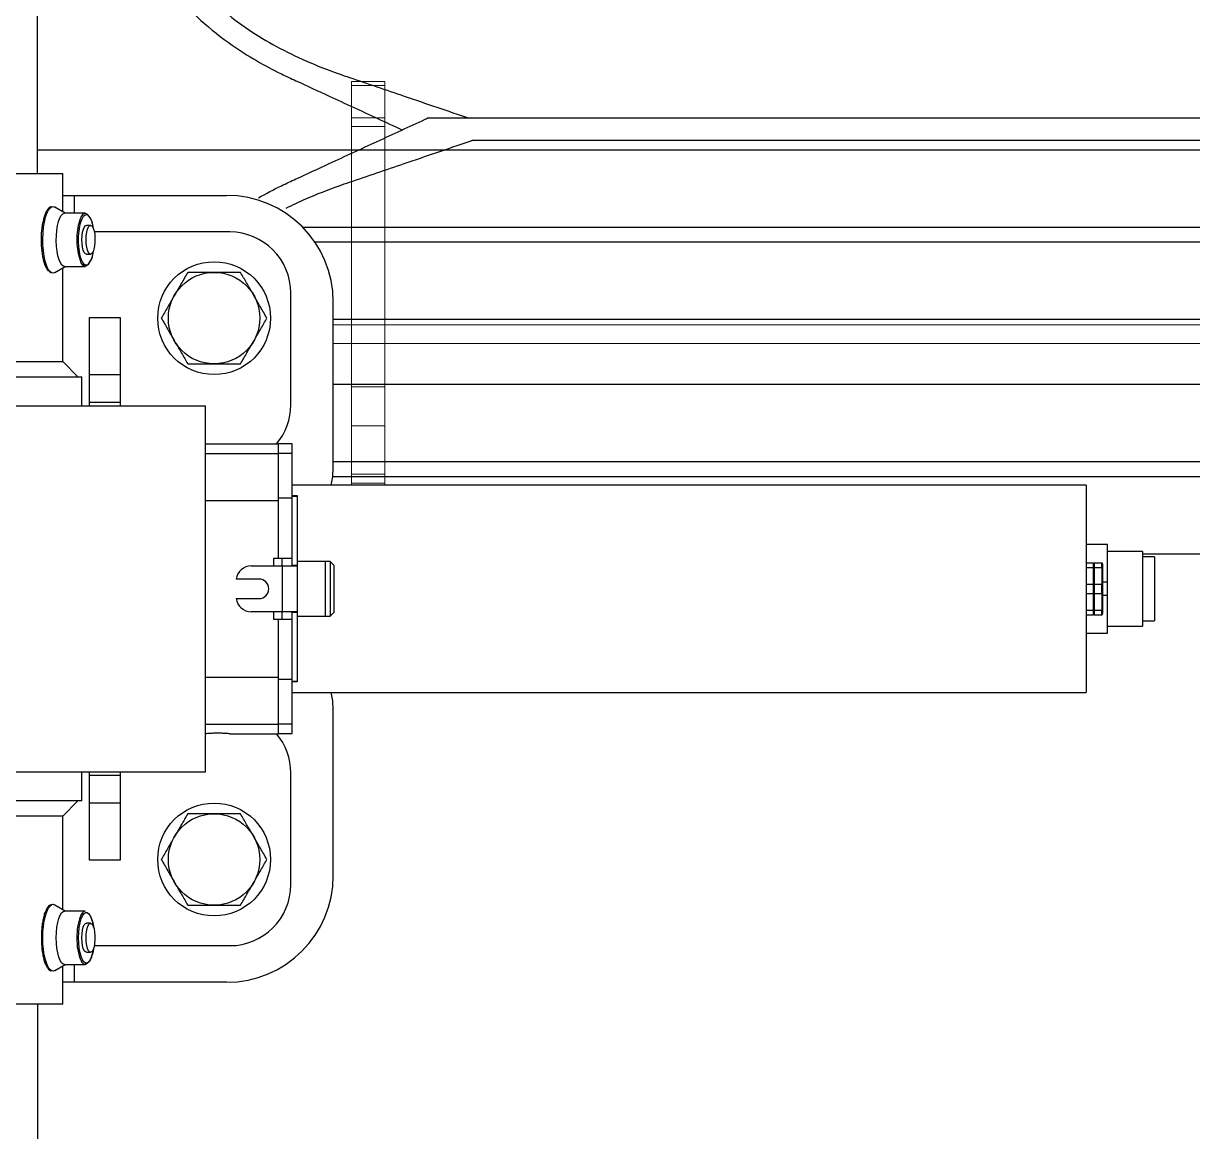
# Model space of a CAD drawing. Header units: feet. Extents: x -21 to 5170, y -254 to 1413.
# Drawn here: x 739.04 to 756.59, y 68.92 to 85.56 of the extents above; entities that cross this region are included whole.
import ezdxf
from ezdxf.lldxf.tags import DXFTag

# ---------------------------------------------------------------- set-up
doc = ezdxf.new("R2010")
doc.units = ezdxf.units.FT
doc.header["$MEASUREMENT"] = 0
for name, color, linetype in [('DC FEEEDERS', 1, 'Continuous'), ('E-ARRY-TABL', 9, 'Continuous'), ('PV-AG-DC1', 142, 'DC1'), ('WIRE MANAGEMENT', 4, 'Continuous')]:
    doc.layers.add(name, color=color, linetype=linetype)
doc.styles.add('NEI-A', font='arial.ttf')
tags = doc.linetypes.add('DC1', pattern='A,0.176989,-0.035266,["DC1",NEI-A,S=0.1,R=0,X=0,Y=-0.05],-0.314734,0.176989', length=0.703978).pattern_tags.tags
tags[6] = DXFTag(74, 10)

msp = doc.modelspace()

# ---------------------------------------------------------------- linework, layer by layer
at = {"layer": 'DC FEEEDERS'}
for points in [[(739.25065, 83.65906), (973.16231, 83.65906)], [(743.22695, 82.49906), (969.05095, 82.49906)], [(743.40979, 82.27712), (968.86811, 82.27712)], [(743.68895, 81.11712), (968.58895, 81.11712)], [(743.68895, 80.13972), (968.58895, 80.13972)], [(743.68895, 78.97972), (968.58895, 78.97972)], [(743.68895, 78.75778), (968.59628, 78.75778)], [(755.83908, 77.59778), (969.94141, 77.59778)]]:
    msp.add_lwpolyline(points, dxfattribs=at)
at = {"layer": 'E-ARRY-TABL'}
for p, q in [((739.25065, 83.3041), (739.25065, 101.61622)), ((732.65074, 83.3041), (739.62716, 83.3041)), ((739.62716, 82.72979), (739.62716, 83.3041)), ((739.62716, 82.97565), (742.08676, 82.97565)), ((739.79791, 82.97565), (739.79791, 82.70727)), ((739.66462, 82.70727), (739.5104, 82.79999)), ((739.96442, 82.70727), (739.65327, 82.70727)), ((740.04463, 82.52588), (739.9817, 82.52588)), ((740.08723, 82.4766), (740.08109, 82.51205)), ((742.13574, 82.42633), (740.10109, 82.42633)), ((739.9817, 82.09102), (740.04463, 82.09102)), ((739.5104, 81.81691), (739.66462, 81.90963)), ((739.62716, 80.48195), (739.62716, 81.88711)), ((739.65327, 81.90963), (739.96442, 81.90963)), ((743.05128, 79.83243), (743.05128, 81.51079)), ((743.68895, 78.88713), (743.68895, 81.37345)), ((740.03, 79.81704), (740.03, 81.14476)), ((740.03, 81.14476), (740.48777, 81.14476)), ((740.48777, 81.14476), (740.48777, 79.81704)), ((732.65074, 80.48195), (739.62716, 80.48195)), ((739.85604, 80.25306), (739.62716, 80.48195)), ((732.36235, 80.25306), (739.91555, 80.25306)), ((739.91555, 79.81704), (739.91555, 80.25306)), ((740.48777, 80.28443), (740.03, 80.28443)), ((730.50838, 79.81704), (741.76952, 79.81704)), ((740.03, 79.87225), (740.48777, 79.87225)), ((741.76952, 74.3238), (741.76952, 79.81704)), ((741.76952, 79.24602), (742.86817, 79.24602)), ((742.86817, 77.53185), (742.86817, 79.24602)), ((743.07417, 79.24441), (742.86817, 79.24441)), ((743.07417, 77.41374), (743.07417, 79.24441)), ((741.76952, 79.1016), (742.86817, 79.1016)), ((743.07417, 79.09999), (742.86817, 79.09999)), ((754.99221, 78.62569), (743.07417, 78.62569)), ((754.99221, 78.62569), (754.99221, 75.51514)), ((741.76952, 78.39795), (742.86817, 78.39795)), ((743.07417, 78.43351), (742.86817, 78.43351)), ((743.07417, 78.4689), (743.14741, 78.4689)), ((743.14741, 78.45554), (743.07417, 78.45554)), ((743.14741, 78.4689), (743.14741, 75.67193)), ((755.31265, 77.73418), (754.99221, 77.73418)), ((755.31265, 76.40665), (755.31265, 77.73418)), ((755.83908, 77.63118), (755.31265, 77.63118)), ((755.83908, 77.63118), (755.83908, 76.50965)), ((742.79584, 77.41374), (742.79584, 77.53185)), ((742.79584, 77.53185), (743.07417, 77.53185)), ((742.91486, 77.53185), (742.91486, 77.41374)), ((743.07417, 77.42711), (743.14741, 77.42711)), ((743.6418, 77.48241), (743.14741, 77.48241)), ((743.56898, 77.48199), (743.56856, 77.48241)), ((743.56856, 77.48241), (743.56856, 76.65842)), ((743.69673, 77.42748), (743.6418, 77.48241)), ((743.6418, 77.48241), (743.6418, 76.65842)), ((743.69673, 77.42748), (743.69673, 76.71335)), ((754.99221, 77.45952), (755.10208, 77.45952)), ((755.10208, 76.68131), (755.10208, 77.45952)), ((755.11352, 77.45105), (755.10208, 77.45105)), ((755.11352, 77.45952), (755.11352, 76.68131)), ((755.11352, 77.45952), (755.23187, 77.45952)), ((755.24627, 77.42816), (755.23843, 77.45952)), ((755.24627, 76.71267), (755.24627, 77.42816)), ((756.02219, 77.55107), (755.83908, 77.55107)), ((756.02219, 77.55107), (756.02219, 76.58976)), ((742.4585, 77.41374), (743.14741, 77.41374)), ((742.92768, 76.72709), (742.92768, 77.41374)), ((754.99221, 77.39085), (755.10208, 77.39085)), ((755.11352, 77.39085), (755.23187, 77.39085)), ((755.23187, 77.13908), (755.23187, 77.39085)), ((742.5752, 77.2169), (742.23187, 77.2169)), ((754.99221, 77.13908), (755.10208, 77.13908)), ((755.11352, 77.13908), (755.23187, 77.13908)), ((755.31265, 77.17157), (755.24627, 77.17157)), ((742.23187, 76.92393), (742.5752, 76.92393)), ((754.99221, 77.00175), (755.10208, 77.00175)), ((755.11352, 77.00175), (755.23187, 77.00175)), ((755.23187, 76.74998), (755.23187, 77.00175)), ((755.31265, 76.96926), (755.24627, 76.96926)), ((743.14741, 76.72709), (742.4585, 76.72709)), ((742.79584, 76.60898), (742.79584, 76.72709)), ((742.91486, 76.72709), (742.91486, 76.60898)), ((743.07417, 74.89642), (743.07417, 76.72709)), ((754.99221, 76.74998), (755.10208, 76.74998)), ((755.11352, 76.74998), (755.23187, 76.74998)), ((743.07417, 76.60898), (742.79584, 76.60898)), ((742.86817, 74.89481), (742.86817, 76.60898)), ((743.14741, 76.71372), (743.07417, 76.71372)), ((743.14741, 76.65842), (743.6418, 76.65842)), ((743.56856, 76.65842), (743.56898, 76.65884)), ((743.6418, 76.65842), (743.69673, 76.71335)), ((754.99221, 76.68131), (755.10208, 76.68131)), ((755.10208, 76.68978), (755.11352, 76.68978)), ((755.11352, 76.68131), (755.23187, 76.68131)), ((755.23843, 76.68131), (755.24627, 76.71267)), ((755.83908, 76.58976), (756.02219, 76.58976)), ((754.99221, 76.40665), (755.31265, 76.40665)), ((755.31265, 76.50965), (755.83908, 76.50965)), ((741.76952, 75.74288), (742.86817, 75.74288)), ((743.07417, 75.70732), (742.86817, 75.70732)), ((743.07417, 75.68529), (743.14741, 75.68529)), ((743.14741, 75.67193), (743.07417, 75.67193)), ((743.07417, 75.51514), (754.99221, 75.51514)), ((743.68895, 72.76738), (743.68895, 75.2537)), ((741.76952, 75.03923), (742.86817, 75.03923)), ((743.07417, 75.04084), (742.86817, 75.04084)), ((742.13574, 74.89481), (742.86817, 74.89481)), ((742.86817, 74.89642), (743.07417, 74.89642)), ((730.50838, 74.3238), (741.76952, 74.3238)), ((739.91555, 73.88777), (739.91555, 74.3238)), ((740.03, 72.99607), (740.03, 74.3238)), ((740.48777, 74.26858), (740.03, 74.26858)), ((740.48777, 74.3238), (740.48777, 72.99607)), ((743.05128, 72.63005), (743.05128, 74.3084)), ((739.91555, 73.88777), (732.36235, 73.88777)), ((739.62716, 73.65888), (739.85604, 73.88777)), ((740.03, 73.8564), (740.48777, 73.8564)), ((739.62716, 73.65888), (732.65074, 73.65888)), ((739.62716, 72.25372), (739.62716, 73.65888)), ((740.48777, 72.99607), (740.03, 72.99607)), ((739.66462, 72.2312), (739.5104, 72.32392)), ((739.96442, 72.2312), (739.65327, 72.2312)), ((740.04463, 72.04981), (739.9817, 72.04981)), ((740.10109, 71.71451), (742.13574, 71.71451)), ((739.9817, 71.61495), (740.04463, 71.61495)), ((739.5104, 71.34084), (739.66462, 71.43356)), ((739.62716, 70.83673), (739.62716, 71.41104)), ((739.65327, 71.43356), (739.96442, 71.43356)), ((739.79791, 71.43356), (739.79791, 71.16518)), ((742.08676, 71.16518), (739.62716, 71.16518)), ((739.62716, 70.83673), (732.65074, 70.83673)), ((739.25065, 70.83673), (739.25065, 56.42221))]:
    msp.add_line(p, q, dxfattribs=at)
for points in [[(739.35164, 82.57586), (739.3685, 82.64699), (739.389, 82.70724), (739.4125, 82.75467), (739.43824, 82.78776), (739.4654, 82.80544), (739.46656, 82.80584)], [(739.46656, 82.80584), (739.49309, 82.80715), (739.5104, 82.79999)], [(739.54914, 82.52177), (739.56454, 82.58523), (739.58357, 82.63737), (739.60546, 82.67604), (739.62931, 82.69966), (739.65327, 82.70727)], [(739.90235, 82.65298), (739.91661, 82.67604), (739.94046, 82.69966), (739.96528, 82.70726), (739.99007, 82.69853), (740.01219, 82.67609)], [(739.42318, 81.83645), (739.41406, 81.84416), (739.38842, 81.87726), (739.36509, 81.92505), (739.34488, 81.98589), (739.32846, 82.05771), (739.3164, 82.13807), (739.30911, 82.22424), (739.30684, 82.31327), (739.30966, 82.40214), (739.31748, 82.48782), (739.33003, 82.56739)], [(739.45846, 81.81443), (739.4575, 81.81492), (739.43066, 81.83711), (739.40548, 81.87446), (739.38277, 81.92575), (739.36325, 81.98934), (739.34755, 82.06318), (739.33618, 82.14491), (739.32951, 82.2319), (739.32774, 82.32135), (739.33093, 82.41038), (739.33899, 82.49614), (739.35164, 82.57586)], [(739.65327, 81.90963), (739.63995, 81.91197), (739.61556, 81.92876), (739.59271, 81.9611), (739.57234, 82.00766), (739.55529, 82.06654), (739.54225, 82.13532), (739.53375, 82.21118), (739.53015, 82.29103), (739.53158, 82.37159), (739.538, 82.44957), (739.54914, 82.52177)], [(739.88231, 82.51205), (739.89757, 82.57447), (739.9165, 82.62526), (739.93828, 82.66221), (739.96195, 82.6837), (739.98649, 82.68878), (740.00456, 82.68184)], [(739.92493, 82.42475), (739.93673, 82.47), (739.95187, 82.50327), (739.96922, 82.5221), (739.9817, 82.52588)], [(739.98786, 82.42475), (739.99966, 82.47), (740.0148, 82.50327), (740.03215, 82.5221), (740.05042, 82.52507), (740.06827, 82.51198), (740.08436, 82.4838), (740.09751, 82.44261), (740.10673, 82.39147), (740.11135, 82.33418), (740.11102, 82.27497), (740.10577, 82.21825), (740.09598, 82.16822), (740.08239, 82.12859), (740.06599, 82.1023), (740.04801, 82.09129), (740.02978, 82.0964), (740.01265, 82.11723), (739.9979, 82.15224), (739.98661, 82.19884), (739.97962, 82.25356), (739.97745, 82.31236), (739.98027, 82.37087), (739.98786, 82.42475)], [(739.96505, 81.93163), (739.95258, 81.93965), (739.92952, 81.96731), (739.90874, 82.00987), (739.89115, 82.06548), (739.87752, 82.13172), (739.86844, 82.20567), (739.86431, 82.28412), (739.86532, 82.36363), (739.8714, 82.44073), (739.88231, 82.51205)], [(739.9817, 82.09102), (739.96685, 82.0964), (739.94972, 82.11723), (739.93496, 82.15224), (739.92367, 82.19884), (739.91669, 82.25356), (739.91452, 82.31236), (739.91734, 82.37087), (739.92493, 82.42475)], [(739.5104, 81.81691), (739.48513, 81.80859), (739.45846, 81.81443)], [(740.01219, 81.94081), (740.00049, 81.9271), (739.97603, 81.91141), (739.9511, 81.91197), (739.92671, 81.92876), (739.90386, 81.9611), (739.89919, 81.97008)], [(739.99827, 81.93159), (739.97691, 81.92812), (739.96505, 81.93163)], [(743.65869, 78.62569), (743.68066, 78.74961), (743.68895, 78.88713)], [(743.68895, 75.2537), (743.68066, 75.39122), (743.65869, 75.51514)], [(739.32769, 71.83238), (739.33017, 71.92165), (739.33754, 72.00805), (739.34955, 72.0888), (739.36583, 72.16132), (739.38585, 72.22326), (739.40897, 72.27263), (739.43444, 72.30786), (739.45942, 72.32688)], [(739.53003, 71.83238), (739.53255, 71.91266), (739.54002, 71.98966), (739.55212, 72.06021), (739.56836, 72.12144), (739.58808, 72.17084), (739.61047, 72.20637), (739.63461, 72.2266), (739.65327, 72.2312)], [(739.86407, 71.83238), (739.86664, 71.91152), (739.87424, 71.98721), (739.88654, 72.05612), (739.90299, 72.11526), (739.92289, 72.16203), (739.94535, 72.1944), (739.96941, 72.21095), (739.994, 72.21095), (740.01805, 72.1944), (740.04051, 72.16203), (740.06041, 72.11526), (740.07686, 72.05612), (740.08723, 72.00053)], [(739.91451, 71.83238), (739.917, 71.89104), (739.92429, 71.94536), (739.93584, 71.99129), (739.95079, 72.02544), (739.96803, 72.04527), (739.9817, 72.04981)], [(739.97744, 71.83238), (739.97993, 71.89104), (739.98722, 71.94536), (739.99877, 71.99129), (740.01372, 72.02544), (740.03096, 72.04527), (740.04922, 72.04931), (740.06713, 72.03726), (740.08338, 72.01002), (740.09675, 71.9696), (740.10626, 71.91901), (740.1112, 71.86199), (740.1112, 71.80277), (740.10626, 71.74576), (740.09675, 71.69516), (740.08338, 71.65475), (740.06713, 71.6275), (740.04922, 71.61546), (740.03096, 71.6195), (740.01372, 71.63933), (739.99877, 71.67347), (739.98722, 71.71941), (739.97993, 71.77372), (739.97744, 71.83238)], [(739.46836, 71.33444), (739.46144, 71.33696), (739.43444, 71.3569), (739.40897, 71.39213), (739.38585, 71.44151), (739.36583, 71.50345), (739.34955, 71.57596), (739.33754, 71.65671), (739.33017, 71.74311), (739.32769, 71.83238)], [(739.65327, 71.43356), (739.63461, 71.43816), (739.61047, 71.45839), (739.58808, 71.49393), (739.56836, 71.54332), (739.55212, 71.60455), (739.54002, 71.67511), (739.53255, 71.7521), (739.53003, 71.83238)], [(740.08723, 71.66423), (740.07686, 71.60864), (740.06041, 71.5495), (740.04051, 71.50273), (740.01805, 71.47036), (739.994, 71.45382), (739.96941, 71.45382), (739.94535, 71.47036), (739.92289, 71.50273), (739.90299, 71.5495), (739.88654, 71.60864), (739.87424, 71.67756), (739.86664, 71.75324), (739.86407, 71.83238)], [(739.9817, 71.61495), (739.96803, 71.6195), (739.95079, 71.63933), (739.93584, 71.67347), (739.92429, 71.71941), (739.917, 71.77372), (739.91451, 71.83238)], [(740.01219, 71.46474), (739.99531, 71.44629), (739.97066, 71.43408), (739.94576, 71.43816), (739.92162, 71.45839), (739.90869, 71.47668)], [(739.5104, 71.34084), (739.48911, 71.33294), (739.46836, 71.33444)]]:
    msp.add_lwpolyline(points, dxfattribs=at)
for centre, radius in [((741.90022, 81.13312), 0.84687), ((741.90022, 81.13312), 0.68666), ((741.90022, 73.00771), 0.84687), ((741.90022, 73.00771), 0.68666)]:
    msp.add_circle(centre, radius, dxfattribs=at)
for centre, radius, start, end in [((742.08676, 81.37345), 1.6022, 0, 90), ((740.84526, 82.314), 1.00664, 168.088663, 199.977193), ((740.31727, 82.44765), 0.46295, 153.670988, 170.787353), ((739.7559, 82.46242), 0.33163, 2.451754, 41.426739), ((742.13574, 81.51079), 0.91554, 0, 90), ((739.79995, 82.13944), 0.28728, 313.656645, 0.17129), ((739.68595, 82.1776), 0.40301, 323.960686, 354.688296), ((742.13574, 79.83243), 0.91554, 320.170377, 0), ((742.4585, 77.18486), 0.22889, 90, 171.952154), ((742.5752, 77.07042), 0.14649, 270, 90), ((742.4585, 76.95597), 0.22889, 188.047846, 270), ((742.13574, 74.3084), 0.91554, 0, 39.829623), ((742.08676, 72.76738), 1.6022, 270, 0), ((742.13574, 72.63005), 0.91554, 270, 0), ((739.4823, 72.28043), 0.05178, 57.137737, 116.224278), ((740.68805, 71.86392), 0.84746, 159.702583, 182.13268), ((739.99545, 72.12982), 0.10602, 107.018206, 164.644955), ((740.57665, 71.7877), 0.73682, 176.523581, 204.968445)]:
    msp.add_arc(centre, radius, start, end, dxfattribs=at)
for points, knots in [([(739.45328, 82.8057), (739.44806, 82.80428), (739.43276, 82.80012), (739.41047, 82.77904), (739.38558, 82.74432), (739.36294, 82.69513), (739.34375, 82.63696), (739.33405, 82.59205), (739.32948, 82.57088)], [0, 0, 0, 0, 0.08699804, 0.25555858, 0.4411614, 0.63549063, 0.82820608, 1, 1, 1, 1]), ([(740.08164, 82.51554), (740.07933, 82.5265), (740.0726, 82.55853), (740.05948, 82.6037), (740.04663, 82.63051), (740.04063, 82.64303)], [0, 0, 0, 0, 0.21734287, 0.63480062, 1, 1, 1, 1]), ([(739.435, 81.81959), (739.43739, 81.81725), (739.44055, 81.81416), (739.44435, 81.81334), (739.44528, 81.81314)], [0, 0, 0, 0, 0.75491525, 1, 1, 1, 1]), ([(741.50377, 81.81978), (741.47158, 81.76402), (741.40661, 81.65148), (741.33944, 81.53515), (741.30555, 81.47645)], [0, 0, 0, 0, 0.49545796, 1, 1, 1, 1]), ([(741.90022, 81.81978), (741.86811, 81.81978), (741.78528, 81.81978), (741.65203, 81.81978), (741.55338, 81.81978), (741.50377, 81.81978)], [0, 0, 0, 0, 0.23935703, 0.61757863, 1, 1, 1, 1]), ([(742.29666, 81.81978), (742.26813, 81.81978), (742.18953, 81.81978), (742.05742, 81.81978), (741.95284, 81.81978), (741.90022, 81.81978)], [0, 0, 0, 0, 0.22054197, 0.60774305, 1, 1, 1, 1]), ([(742.49488, 81.47645), (742.49018, 81.48459), (742.4546, 81.54622), (742.38751, 81.66242), (742.32712, 81.76701), (742.29666, 81.81978)], [0, 0, 0, 0, 0.07010368, 0.53079148, 1, 1, 1, 1]), ([(741.30555, 81.47645), (741.30086, 81.46831), (741.26527, 81.40668), (741.19819, 81.29049), (741.1378, 81.1859), (741.10733, 81.13312)], [0, 0, 0, 0, 0.07010368, 0.53079148, 1, 1, 1, 1]), ([(742.6931, 81.13312), (742.6609, 81.18888), (742.59593, 81.30142), (742.52876, 81.41776), (742.49488, 81.47645)], [0, 0, 0, 0, 0.49545796, 1, 1, 1, 1]), ([(741.10733, 81.13312), (741.13953, 81.07737), (741.2045, 80.96483), (741.27167, 80.84849), (741.30555, 80.7898)], [0, 0, 0, 0, 0.49545796, 1, 1, 1, 1]), ([(742.49488, 80.7898), (742.49958, 80.79794), (742.53516, 80.85957), (742.60224, 80.97576), (742.66263, 81.08035), (742.6931, 81.13312)], [0, 0, 0, 0, 0.07010368, 0.53079148, 1, 1, 1, 1]), ([(741.30555, 80.7898), (741.31025, 80.78166), (741.34584, 80.72003), (741.41292, 80.60383), (741.47331, 80.49924), (741.50377, 80.44647)], [0, 0, 0, 0, 0.07010368, 0.53079148, 1, 1, 1, 1]), ([(742.29666, 80.44647), (742.32885, 80.50223), (742.39382, 80.61477), (742.46099, 80.7311), (742.49488, 80.7898)], [0, 0, 0, 0, 0.49545796, 1, 1, 1, 1]), ([(741.50377, 80.44647), (741.55287, 80.44647), (741.65152, 80.44647), (741.78476, 80.44647), (741.86811, 80.44647), (741.90022, 80.44647)], [0, 0, 0, 0, 0.37855597, 0.76064256, 1, 1, 1, 1]), ([(741.90022, 80.44647), (741.95212, 80.44647), (742.0567, 80.44647), (742.18884, 80.44647), (742.26813, 80.44647), (742.29666, 80.44647)], [0, 0, 0, 0, 0.38687002, 0.77945855, 1, 1, 1, 1]), ([(755.23187, 77.39085), (755.23077, 77.40331), (755.22858, 77.42823), (755.22854, 77.45192), (755.23021, 77.45922), (755.23168, 77.45949), (755.23187, 77.45952)], [0, 0, 0, 0, 0.31804449, 0.63621367, 0.95343925, 1, 1, 1, 1]), ([(755.23187, 77.00175), (755.23077, 77.01568), (755.22858, 77.04355), (755.22854, 77.09037), (755.23021, 77.12201), (755.23168, 77.13714), (755.23187, 77.13908)], [0, 0, 0, 0, 0.31804448, 0.63621367, 0.95343925, 1, 1, 1, 1]), ([(755.23187, 76.68131), (755.23077, 76.68278), (755.22858, 76.68573), (755.22854, 76.70886), (755.23021, 76.73321), (755.23168, 76.74807), (755.23187, 76.74998)], [0, 0, 0, 0, 0.31805425, 0.63622342, 0.95344903, 1, 1, 1, 1]), ([(742.13574, 74.89481), (742.13372, 74.89499), (742.12969, 74.89535), (742.09825, 74.8978), (742.05189, 74.90052), (741.99389, 74.90248), (741.93139, 74.90278), (741.87136, 74.9013), (741.8204, 74.89869), (741.78443, 74.89609), (741.77065, 74.89491), (741.76974, 74.89483), (741.76952, 74.89481)], [0, 0, 0, 0, 0.10711423, 0.21421929, 0.32156243, 0.42906278, 0.53630181, 0.64326721, 0.75037268, 0.85781333, 0.96526378, 1, 1, 1, 1]), ([(741.50377, 73.69436), (741.47158, 73.6386), (741.40661, 73.52607), (741.33944, 73.40973), (741.30555, 73.35103)], [0, 0, 0, 0, 0.49545796, 1, 1, 1, 1]), ([(741.90022, 73.69436), (741.86811, 73.69436), (741.78528, 73.69436), (741.65203, 73.69436), (741.55338, 73.69436), (741.50377, 73.69436)], [0, 0, 0, 0, 0.23935703, 0.61757863, 1, 1, 1, 1]), ([(742.29666, 73.69436), (742.26813, 73.69436), (742.18953, 73.69436), (742.05742, 73.69436), (741.95284, 73.69436), (741.90022, 73.69436)], [0, 0, 0, 0, 0.22054197, 0.60774305, 1, 1, 1, 1]), ([(742.49488, 73.35103), (742.49018, 73.35917), (742.4546, 73.4208), (742.38751, 73.537), (742.32712, 73.64159), (742.29666, 73.69436)], [0, 0, 0, 0, 0.07010368, 0.53079148, 1, 1, 1, 1]), ([(741.30555, 73.35103), (741.30086, 73.34289), (741.26527, 73.28127), (741.19819, 73.16507), (741.1378, 73.06048), (741.10733, 73.00771)], [0, 0, 0, 0, 0.07010368, 0.53079148, 1, 1, 1, 1]), ([(742.6931, 73.00771), (742.6609, 73.06346), (742.59593, 73.176), (742.52876, 73.29234), (742.49488, 73.35103)], [0, 0, 0, 0, 0.49545796, 1, 1, 1, 1]), ([(741.10733, 73.00771), (741.13953, 72.95195), (741.2045, 72.83941), (741.27167, 72.72307), (741.30555, 72.66438)], [0, 0, 0, 0, 0.49545796, 1, 1, 1, 1]), ([(742.49488, 72.66438), (742.49958, 72.67252), (742.53516, 72.73415), (742.60224, 72.85034), (742.66263, 72.95493), (742.6931, 73.00771)], [0, 0, 0, 0, 0.07010368, 0.53079148, 1, 1, 1, 1]), ([(741.30555, 72.66438), (741.31025, 72.65624), (741.34584, 72.59461), (741.41292, 72.47841), (741.47331, 72.37382), (741.50377, 72.32105)], [0, 0, 0, 0, 0.07010368, 0.53079148, 1, 1, 1, 1]), ([(742.29666, 72.32105), (742.32885, 72.37681), (742.39382, 72.48935), (742.46099, 72.60568), (742.49488, 72.66438)], [0, 0, 0, 0, 0.49545796, 1, 1, 1, 1]), ([(739.44424, 72.32614), (739.43863, 72.32362), (739.42301, 72.31659), (739.40089, 72.29119), (739.37667, 72.25121), (739.35505, 72.19742), (739.33681, 72.13314), (739.32247, 72.06048), (739.31238, 71.98151), (739.30683, 71.90452), (739.30621, 71.85433), (739.30595, 71.83238)], [0, 0, 0, 0, 0.06232637, 0.17374756, 0.29558064, 0.41951373, 0.54218422, 0.66393121, 0.78514755, 0.90607731, 1, 1, 1, 1]), ([(741.50377, 72.32105), (741.55287, 72.32105), (741.65152, 72.32105), (741.78476, 72.32105), (741.86811, 72.32105), (741.90022, 72.32105)], [0, 0, 0, 0, 0.37855597, 0.76064256, 1, 1, 1, 1]), ([(741.90022, 72.32105), (741.95212, 72.32105), (742.0567, 72.32105), (742.18884, 72.32105), (742.26813, 72.32105), (742.29666, 72.32105)], [0, 0, 0, 0, 0.38687002, 0.77945855, 1, 1, 1, 1]), ([(740.08874, 71.99402), (740.08788, 72.00114), (740.08417, 72.03179), (740.07321, 72.07926), (740.06031, 72.1253), (740.05051, 72.14532), (740.04762, 72.15121)], [0, 0, 0, 0, 0.11091394, 0.47762381, 0.84625567, 1, 1, 1, 1]), ([(739.30595, 71.83238), (739.30607, 71.8176), (739.30643, 71.77463), (739.31048, 71.70417), (739.31945, 71.62414), (739.33266, 71.55002), (739.34974, 71.48384), (739.3704, 71.42746), (739.3944, 71.38176), (739.42082, 71.35145), (739.44182, 71.33519), (739.4537, 71.33385), (739.45534, 71.33367)], [0, 0, 0, 0, 0.0607798, 0.17663391, 0.29266556, 0.408884, 0.52544809, 0.64261395, 0.76081386, 0.88064504, 0.9835294, 1, 1, 1, 1]), ([(740.03236, 71.48406), (740.03745, 71.49237), (740.05018, 71.51314), (740.06637, 71.55987), (740.08025, 71.61296), (740.08588, 71.65143), (740.08812, 71.66673)], [0, 0, 0, 0, 0.2017141, 0.50433693, 0.80285745, 1, 1, 1, 1])]:
    msp.add_open_spline(points, degree=3, knots=knots, dxfattribs=at)
at = {"layer": 'PV-AG-DC1', "flags": 128}
for points in [[(967.31217, 84.13338), (745.10078, 84.13338)], [(966.63602, 83.80092), (745.77693, 83.80092)]]:
    msp.add_lwpolyline(points, dxfattribs=at)
at = {"layer": 'PV-AG-DC1'}
for points, knots in [([(739.25065, 93.91689), (739.35146, 92.9537), (739.48641, 91.97009), (739.78807, 90.35277), (739.92152, 89.73445), (740.30566, 88.4111), (740.57247, 87.71104), (741.1478, 86.72882), (741.38541, 86.39944), (741.89015, 85.86397), (742.1453, 85.64718), (742.68985, 85.27994), (742.97873, 85.12648), (743.4417, 84.92351), (743.60929, 84.85809), (743.77929, 84.79831), (743.82982, 84.78054), (743.88056, 84.76326), (743.93129, 84.74599), (744.20562, 84.65261), (744.47994, 84.55923), (744.75426, 84.46584), (745.07981, 84.35502), (745.40535, 84.2442), (745.7309, 84.13338)], [5.15457521, 5.15457521, 5.15457521, 5.15457521, 7.98993795, 7.98993795, 9.67658056, 9.67658056, 11.68586125, 11.68586125, 12.79963808, 12.79963808, 13.7036105, 13.7036105, 14.60758292, 14.60758292, 15.10582563, 15.10582563, 15.10582563, 15.25390059, 15.25390059, 15.25390059, 16.0544781, 16.0544781, 16.0544781, 17.00455102, 17.00455102, 17.00455102, 17.00455102]), ([(739.25065, 91.44593), (739.28151, 91.26407), (739.31401, 91.08124), (739.4584, 90.30685), (739.58905, 89.69762), (739.95765, 88.40642), (740.20734, 87.72543), (740.75788, 86.71763), (740.99773, 86.35803), (741.54275, 85.73051), (741.84399, 85.45758), (742.40929, 85.06337), (742.65728, 84.92169), (742.9114, 84.79831), (742.98344, 84.76333), (743.05597, 84.72982), (743.12851, 84.69631), (743.29482, 84.61949), (743.46112, 84.54267), (743.62743, 84.46584), (743.86734, 84.35502), (744.10724, 84.2442), (744.34715, 84.13338), (744.47275, 84.07536), (744.59836, 84.01734), (744.72396, 83.95931)], [7.47877278, 7.47877278, 7.47877278, 7.47877278, 7.9877747, 7.9877747, 9.62277321, 9.62277321, 11.50333496, 11.50333496, 12.62233368, 12.62233368, 13.6409475, 13.6409475, 14.3830075, 14.3830075, 14.3830075, 14.59337778, 14.59337778, 14.59337778, 15.07571963, 15.07571963, 15.07571963, 15.77151121, 15.77151121, 15.77151121, 16.13580442, 16.13580442, 16.13580442, 16.13580442]), ([(742.56576, 82.9383), (742.67945, 83.00322), (742.79478, 83.0637), (742.9114, 83.12032), (742.98344, 83.1553), (743.05597, 83.18881), (743.12851, 83.22231), (743.29482, 83.29914), (743.46112, 83.37596), (743.62743, 83.45279), (743.86734, 83.56361), (744.10724, 83.67443), (744.34715, 83.78525), (744.58705, 83.89607), (744.82695, 84.00689), (745.06686, 84.11771), (745.07817, 84.12293), (745.08947, 84.12816), (745.10078, 84.13338)], [14.04246119, 14.04246119, 14.04246119, 14.04246119, 14.3830075, 14.3830075, 14.3830075, 14.59337778, 14.59337778, 14.59337778, 15.07571963, 15.07571963, 15.07571963, 15.77151121, 15.77151121, 15.77151121, 16.46730279, 16.46730279, 16.46730279, 16.50009763, 16.50009763, 16.50009763, 16.50009763]), ([(742.9816, 82.78404), (743.07889, 82.83307), (743.17751, 82.87929), (743.4417, 82.99512), (743.60929, 83.06053), (743.77929, 83.12032), (743.82982, 83.13809), (743.88056, 83.15536), (743.93129, 83.17264), (744.20562, 83.26602), (744.47994, 83.3594), (744.75426, 83.45279), (745.07981, 83.56361), (745.40535, 83.67443), (745.7309, 83.78525), (745.74624, 83.79047), (745.76159, 83.79569), (745.77693, 83.80092)], [14.30565661, 14.30565661, 14.30565661, 14.30565661, 14.60758292, 14.60758292, 15.10582563, 15.10582563, 15.10582563, 15.25390059, 15.25390059, 15.25390059, 16.0544781, 16.0544781, 16.0544781, 17.00455102, 17.00455102, 17.00455102, 17.04933094, 17.04933094, 17.04933094, 17.04933094])]:
    msp.add_open_spline(points, degree=3, knots=knots, dxfattribs=at)
at = {"layer": 'WIRE MANAGEMENT', "color": 4, "linetype": 'Continuous', "lineweight": 18, "elevation": 0.11854, "flags": 128}
for points in [[(744.46485, 84.6839), (743.96485, 84.6839)], [(743.96485, 84.6839), (743.96485, 78.62569)], [(744.46485, 84.62281), (743.96485, 84.62281)], [(744.46485, 78.62569), (744.46485, 84.6839)], [(744.46485, 84.13931), (743.96485, 84.13931)], [(744.46485, 84.01124), (743.96485, 84.01124)], [(743.68895, 81.03034), (968.58895, 81.03034)], [(743.68895, 80.75227), (968.58895, 80.75227)], [(744.46485, 80.10109), (743.96485, 80.10109)], [(744.46485, 79.51883), (743.96485, 79.51883)], [(744.46485, 78.79263), (743.96485, 78.79263)], [(744.46485, 78.65706), (743.96485, 78.65706)]]:
    msp.add_lwpolyline(points, dxfattribs=at)

doc.saveas('drawing.dxf')
